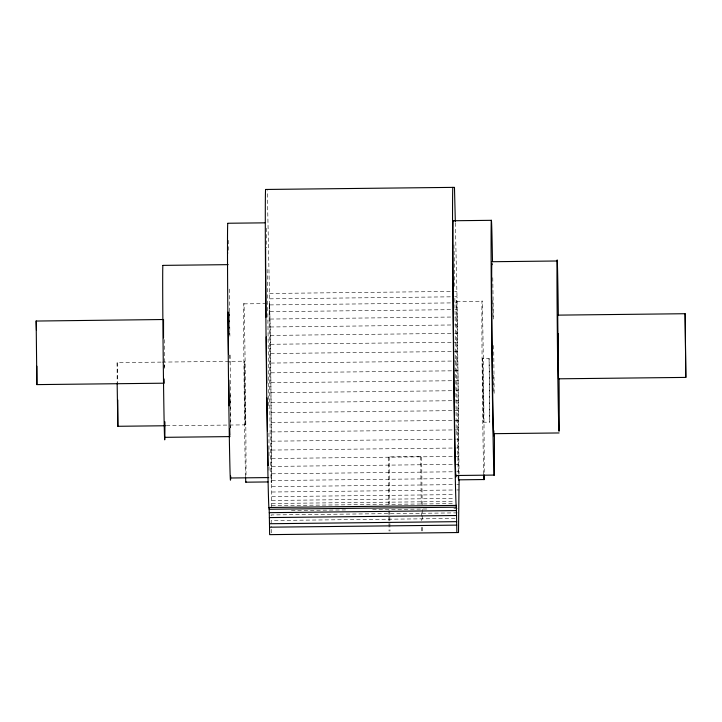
<?xml version="1.0" encoding="UTF-8"?>
<svg xmlns="http://www.w3.org/2000/svg" width="722" height="722" viewBox="0 0 722 722"><rect width="100%" height="100%" fill="white"/><g stroke="black" fill="none" stroke-linecap="round" stroke-linejoin="round"><path stroke-width="0.54" stroke-dasharray="3.61 2.71" d="M271.68 506.943L270.687 353.527L267.32 190.653M161.096 362.11L117.135 362.597L117.145 382.696M162.224 362.101L244.505 361.18L245.218 424.87L228.305 425.059M245.218 424.87L244.505 361.18M482.693 358.536L483.397 422.226L489.769 422.153L489.615 387.533L489.065 358.473L482.693 358.536L483.397 422.226M269.649 293.466L453.506 291.417M454.634 291.408L456.891 291.381M269.775 298.836L453.624 296.796M454.752 296.778L457.008 296.76L459.075 473.975M243.874 303.863L269.342 303.583M456.584 301.507L482.052 301.218M269.902 304.919L453.75 302.879M454.878 302.87L457.134 302.843M270.028 311.678L453.876 309.639M455.004 309.621L457.261 309.603M270.163 319.052L454.012 317.012M455.14 316.994L457.396 316.976M270.29 326.985L454.147 324.945M455.275 324.927L457.531 324.909M270.425 335.423L454.273 333.374M455.401 333.365L457.658 333.338M270.56 344.286L457.793 342.21M270.687 353.527L457.919 351.452M270.813 363.067L458.055 360.991M270.94 372.832L458.172 370.747M271.057 382.741L454.914 380.702M456.042 380.693L458.299 380.665M271.174 392.732L451.638 390.728M456.151 390.683L458.407 390.656M271.282 402.732L455.131 400.683M456.259 400.674L458.515 400.647M271.382 412.641L458.614 410.565M271.472 422.406L458.714 420.33M166.313 425.745L227.177 425.068M271.562 431.946L458.795 429.87M271.634 441.187L455.483 439.147M456.611 439.129L458.867 439.102M271.698 450.059L455.546 448.01M456.674 448.001L458.93 447.974M271.752 458.488L458.984 456.412M271.797 466.421L459.03 464.345M271.824 473.803L455.681 471.755M456.809 471.746L459.066 471.719M271.851 480.554L453.443 478.542M271.86 486.646L455.708 484.606M456.836 484.588L459.093 484.57M271.86 492.016L455.708 489.976M456.836 489.967L459.093 489.94M271.842 496.637L454.562 494.606M271.815 500.463L454.544 498.433M271.779 503.478L454.508 501.447M271.734 505.635L454.454 503.613M291.444 510.517L345.585 509.922M372.66 509.615L426.801 509.019M453.867 508.712L457.252 508.676M457.252 512.873L271.147 514.939L271.156 518.279M455.013 518.468L271.165 520.508L271.21 527.177M489.065 358.473L489.769 422.153M117.135 362.597L117.578 382.696M455.356 222.908L457.008 296.76M422.18 504.84L421.639 456.521L388.228 456.891L388.752 504.091M422.226 509.344L422.352 520.58M422.424 527.322L422.478 531.816M420.709 456.53L421.251 504.858M421.332 512.719L421.422 520.589M421.495 527.331L421.549 531.825M389.167 456.882L389.69 504.082M389.763 510.824L389.988 531.058M388.833 510.833L389.05 531.067M271.228 529.307L271.264 533.558M164.255 364.809L164.273 367.272M245.57 476.818A89.167 0.65 89.4 0 1 243.747 339.791A89.167 0.65 89.4 0 1 244.794 339.782A89.167 0.65 89.4 0 1 246.012 476.809M266.228 228.179A127.379 0.93 89.4 0 1 266.743 248.025M267.14 269.387A127.379 0.93 89.4 0 1 268.792 408.462M268.945 433.128A127.379 0.93 89.4 0 1 269.008 457.622M268.99 466.791A127.379 0.93 89.4 0 1 268.945 472.224M458.253 473.533A89.167 0.65 89.4 0 1 456.448 336.741A89.167 0.65 89.4 0 1 457.495 336.723A89.167 0.65 89.4 0 1 458.732 473.524M453.948 244.857A127.379 0.93 89.4 0 1 454.689 286.58M454.86 298.348A127.379 0.93 89.4 0 1 456.205 435.195M492.765 300.451A85.981 0.632 89.4 0 1 493.027 318.285M493.667 375.079A85.981 0.632 89.4 0 1 493.812 393.887M228.351 240.318A127.379 0.93 89.4 0 1 228.621 253.052M229.244 289.08A127.379 0.93 89.4 0 1 229.876 336.199M230.092 355.062A127.379 0.93 89.4 0 1 230.706 428.164M229.244 312.039A85.981 0.632 89.4 0 1 229.56 335.694M229.786 354.908A85.981 0.632 89.4 0 1 229.858 362.372M230.137 394.69A85.981 0.632 89.4 0 1 230.246 427.74M164.255 339.593A85.981 0.632 89.4 0 1 164.571 368.382M483.749 474.173A89.167 0.65 89.4 0 1 481.935 337.147A89.167 0.65 89.4 0 1 482.982 337.138A89.167 0.65 89.4 0 1 484.2 474.164M492.765 277.699A127.379 0.93 89.4 0 1 493.352 319.034M493.677 345.468A127.379 0.93 89.4 0 1 494.155 394.374M269.279 348.166A89.167 0.65 89.4 0 0 271.328 481.908A89.167 0.65 89.4 0 0 270.407 348.157A89.167 0.65 89.4 0 0 269.279 348.166"/><path stroke-width="1.08" d="M557.718 315.613L558.458 378.815L685.828 377.407L685.124 313.718L557.754 315.135L557.718 315.613L557.754 315.135M163.533 337.896L163.542 319.512L36.154 321.046L36.876 384.609L164.246 383.192L164.084 378.933M165.185 425.763L117.848 426.287L117.785 399.97M227.692 223.251L264.784 222.845M453.136 220.751L491.348 220.327M162.811 265.38L228.152 264.649M491.808 261.725L557.149 260.994M164.724 437.333L230.065 436.602M493.722 433.678L559.063 432.956M230.526 478L268.737 477.576M455.97 475.5L494.182 475.076M245.85 482.188L268.006 481.944M458.56 479.832L484.038 479.543M455.329 221.789L454.472 187.359L265.579 189.462A159.02 1.164 89.4 0 0 266.174 348.482A159.02 1.164 89.4 0 0 269.107 507.485L456.34 505.409L456.864 532.556M269.107 507.485L269.18 509.254L456.421 507.178M269.18 509.254L269.27 512.674L456.512 510.598M269.27 512.674L269.369 517.584L456.611 515.508M269.369 517.584L269.477 523.739L456.71 521.663M269.477 523.739L269.532 527.195L456.764 525.12M685.124 313.718L685.828 377.407M117.848 426.287L117.154 383.553M36.172 320.92L36.434 330.252M36.876 384.609L36.885 366.225M558.169 333.519L558.467 360.431M269.532 527.195L269.631 534.641L458.506 532.538L459.084 479.489M268.205 465.645A127.379 0.93 89.4 0 1 267.763 445.718M267.492 431.016A127.379 0.93 89.4 0 1 266.987 397.93M266.788 383.183A127.379 0.93 89.4 0 1 266.247 336.903M266.048 317.247A127.379 0.93 89.4 0 1 265.633 249.162M456.34 505.409A159.02 1.164 89.4 0 1 453.416 346.407A159.02 1.164 89.4 0 1 452.811 187.377M458.714 475.302A89.167 0.65 89.4 0 1 458.308 475.302M456.042 475.013A127.379 0.93 89.4 0 1 453.624 348.139A127.379 0.93 89.4 0 1 453.226 221.239M493.848 430.745A85.981 0.632 89.4 0 1 492.133 347.706A85.981 0.632 89.4 0 1 492.007 264.649M559.045 378.382A85.981 0.632 89.4 0 1 558.485 415.52A85.981 0.632 89.4 0 1 556.969 278.448A85.981 0.632 89.4 0 1 558.341 315.559M245.904 481.854A89.167 0.65 89.4 0 1 245.597 477.666M230.661 476.069A127.379 0.93 89.4 0 1 228.242 356.199A127.379 0.93 89.4 0 1 227.782 223.739M229.939 435.303A85.981 0.632 89.4 0 1 229.704 428.552M229.235 405.899A85.981 0.632 89.4 0 1 228.847 380.043M228.513 353.852A85.981 0.632 89.4 0 1 228.116 312.048M164.914 421.783A85.981 0.632 89.4 0 1 163.407 373.617A85.981 0.632 89.4 0 1 162.874 265.705M484.191 475.013A89.167 0.65 89.4 0 1 483.776 475.022M494.408 433.751A127.379 0.93 89.4 0 1 493.126 439.075A127.379 0.93 89.4 0 1 491.104 256.337A127.379 0.93 89.4 0 1 492.494 261.644"/></g></svg>
